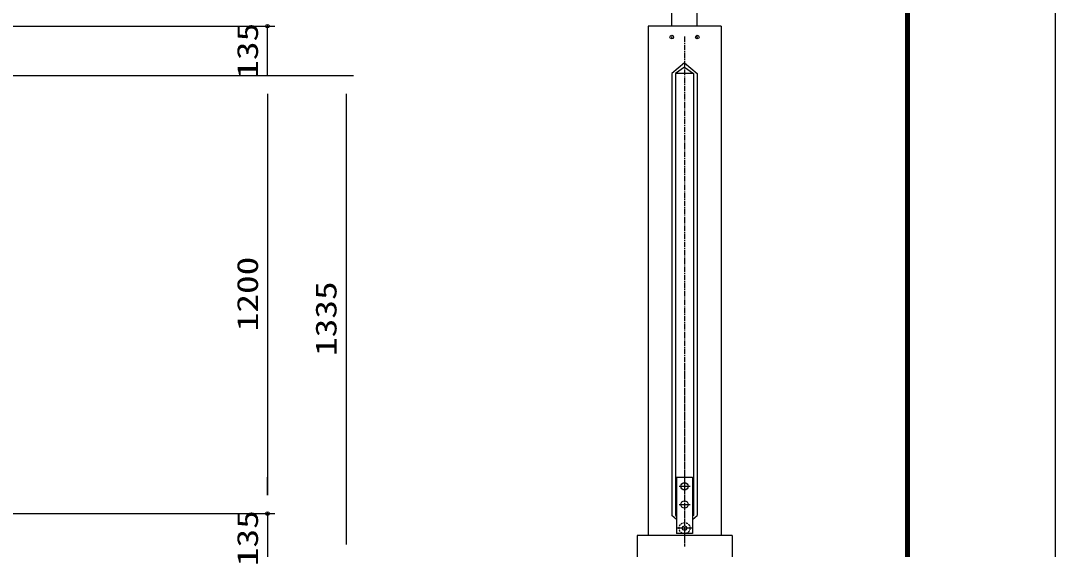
# Model space of a CAD drawing. Units: millimetres, scale not verified. Extents: x -5940 to 5940, y -4200 to 4200.
# Drawn here: x 3107 to 5940, y -387 to 1061 of the extents above; entities that cross this region are included whole.
import ezdxf
from ezdxf.enums import TextEntityAlignment as Align

# ---------------------------------------------------------------- set-up
doc = ezdxf.new("R2010")
doc.units = ezdxf.units.MM
doc.header["$LTSCALE"] = 20
doc.header["$PDMODE"] = 32
doc.header["$PDSIZE"] = 10
doc.linetypes.add('USER1', pattern=[0.375, 0.25, -0.125])
doc.linetypes.add('USER3', pattern=[1.125, 0.75, -0.125, 0.125, -0.125])
for name, color, linetype, lineweight in [('0-0_0', 7, 'Continuous', 25), ('0-1_1', 7, 'Continuous', 25), ('0-7_WAKU', 7, 'Continuous', 25)]:
    doc.layers.add(name, color=color, linetype=linetype, lineweight=lineweight)
doc.layers.add('0-5_DEFPOINTS', color=7, linetype='Continuous')
doc.styles.add('ＭＳ ゴシック', font='')
doc.styles.get('ＭＳ ゴシック').set_extended_font_data('MS Gothic')

msp = doc.modelspace()

# ---------------------------------------------------------------- linework, layer by layer
at = {"layer": '0-0_0', "color": 1}
for p, q in [((4889.7, 1046.24), (4889.7, 1276.04)), ((4959.7, 1046.24), (4959.7, 1276.04)), ((2769.39, 1046.24), (3803.03, 1046.24)), ((2769.39, 911.24), (3803.03, 911.24)), ((2809.39, 911.24), (3803.03, 911.24)), ((2849.39, 911.24), (4018.03, 911.24)), ((2849.39, -288.76), (3803.03, -288.76)), ((2889.39, -288.76), (3803.03, -288.76))]:
    msp.add_line(p, q, dxfattribs=at)
at = {"layer": '0-0_0', "color": 2}
for p, q in [((3783.03, 911.24), (3783.03, 1046.24)), ((3783.03, 861.24), (3783.03, 811.24)), ((3783.03, 861.24), (3783.03, -238.76)), ((3998.03, 861.24), (3998.03, -373.76)), ((3783.03, -238.76), (3783.03, -188.76)), ((3783.03, -288.76), (3783.03, -423.76))]:
    msp.add_line(p, q, dxfattribs=at)
at = {"layer": '0-0_0'}
for p, q in [((4902.7, -188.77), (4946.7, -188.77)), ((4909.7, -214.23), (4939.7, -214.24)), ((4909.7, -264.23), (4939.7, -264.24))]:
    msp.add_line(p, q, dxfattribs=at)
at = {"layer": '0-0_0', "color": 4}
for centre, radius in [((4924.7, -214.23), 10), ((4924.7, -264.23), 10), ((4924.7, -328.76), 6)]:
    msp.add_circle(centre, radius, dxfattribs=at)
at = {"layer": '0-0_0', "color": 4, "linetype": 'USER1'}
msp.add_circle((4924.7, -328.76), 15, dxfattribs=at)
at = {"layer": '0-1_1'}
for p, q in [((5024.7, 1046.24), (4824.7, 1046.24)), ((4824.7, 1046.24), (4824.7, -348.76)), ((5024.7, 1046.24), (5024.7, -348.76)), ((4924.7, 946.24), (4889.7, 916.24)), ((4924.7, 946.24), (4959.7, 916.24)), ((4889.7, 916.24), (4889.7, -293.76)), ((4949.7, 916.24), (4899.7, 916.24)), ((4959.7, 916.24), (4959.7, -293.76)), ((4902.7, -188.77), (4902.7, -343.76)), ((4902.7, -304.9), (4889.7, -293.76)), ((4902.7, -304.9), (4889.7, -293.76)), ((4899.7, -293.76), (4902.7, -295.9)), ((4899.7, -293.76), (4902.7, -295.9)), ((4902.7, -293.76), (4899.7, -293.76)), ((4949.7, -293.76), (4946.7, -295.9)), ((4946.7, -304.9), (4959.7, -293.76)), ((4949.7, -293.76), (4946.7, -293.76)), ((4949.7, -293.76), (4946.7, -295.9)), ((4946.7, -304.9), (4959.7, -293.76)), ((4946.7, -328.76), (4902.7, -328.76)), ((4794.7, -348.76), (4794.7, -423.76)), ((5054.7, -348.76), (4794.7, -348.76)), ((5054.7, -348.76), (5054.7, -423.76))]:
    msp.add_line(p, q, dxfattribs=at)
at = {"layer": '0-1_1', "color": 4, "linetype": 'USER3'}
for p in [(4924.7, 1017.94), (4924.7, 123.49)]:
    msp.add_line(p, (4924.7, -379.11), dxfattribs=at)
at = {"layer": '0-1_1'}
for points in [[(4924.7, 934.04), (4899.7, 916.24), (4899.7, -293.76)], [(4924.7, 934.04), (4949.7, 916.24), (4949.7, -293.76)], [(4946.7, -188.77), (4946.7, -343.76), (4902.7, -343.76)]]:
    msp.add_lwpolyline(points, dxfattribs=at)
at = {"layer": '0-5_DEFPOINTS'}
for p in [(3783.03, 1046.24), (4889.7, 1016.24), (4959.7, 1016.24), (3783.03, -288.76)]:
    msp.add_point(p, dxfattribs=at)
at = {"layer": '0-7_WAKU', "color": 3}
msp.add_lwpolyline([(-5940, 4200), (5940, 4200), (5940, -4200), (-5940, -4200)], close=True, dxfattribs=at)
at = {"layer": '0-7_WAKU'}
for points in [[(-5540, 3950), (5540, 3950), (5540, -3950), (-5540, -3950)], [(-5537.5, 3947.5), (5537.5, 3947.5), (5537.5, -3947.5), (-5537.5, -3947.5)], [(-5535, 3945), (5535, 3945), (5535, -3945), (-5535, -3945)], [(-5532.5, 3942.5), (5532.5, 3942.5), (5532.5, -3942.5), (-5532.5, -3942.5)], [(-5530, 3940), (5530, 3940), (5530, -3940), (-5530, -3940)]]:
    msp.add_lwpolyline(points, close=True, dxfattribs=at)

# ---------------------------------------------------------------- texts
at = {"layer": '0-0_0', "color": 3, "style": 'ＭＳ ゴシック', "width": 1.3}
for s, p in [('135', (3774.13, 902.24)), ('1200', (3774.13, 210.45)), ('1335', (3989.13, 142.95)), ('135', (3774.13, -432.76))]:
    msp.add_text(s, height=57.77, rotation=90, dxfattribs=at).set_placement(p, align=Align.BOTTOM_LEFT)

doc.saveas('drawing.dxf')
